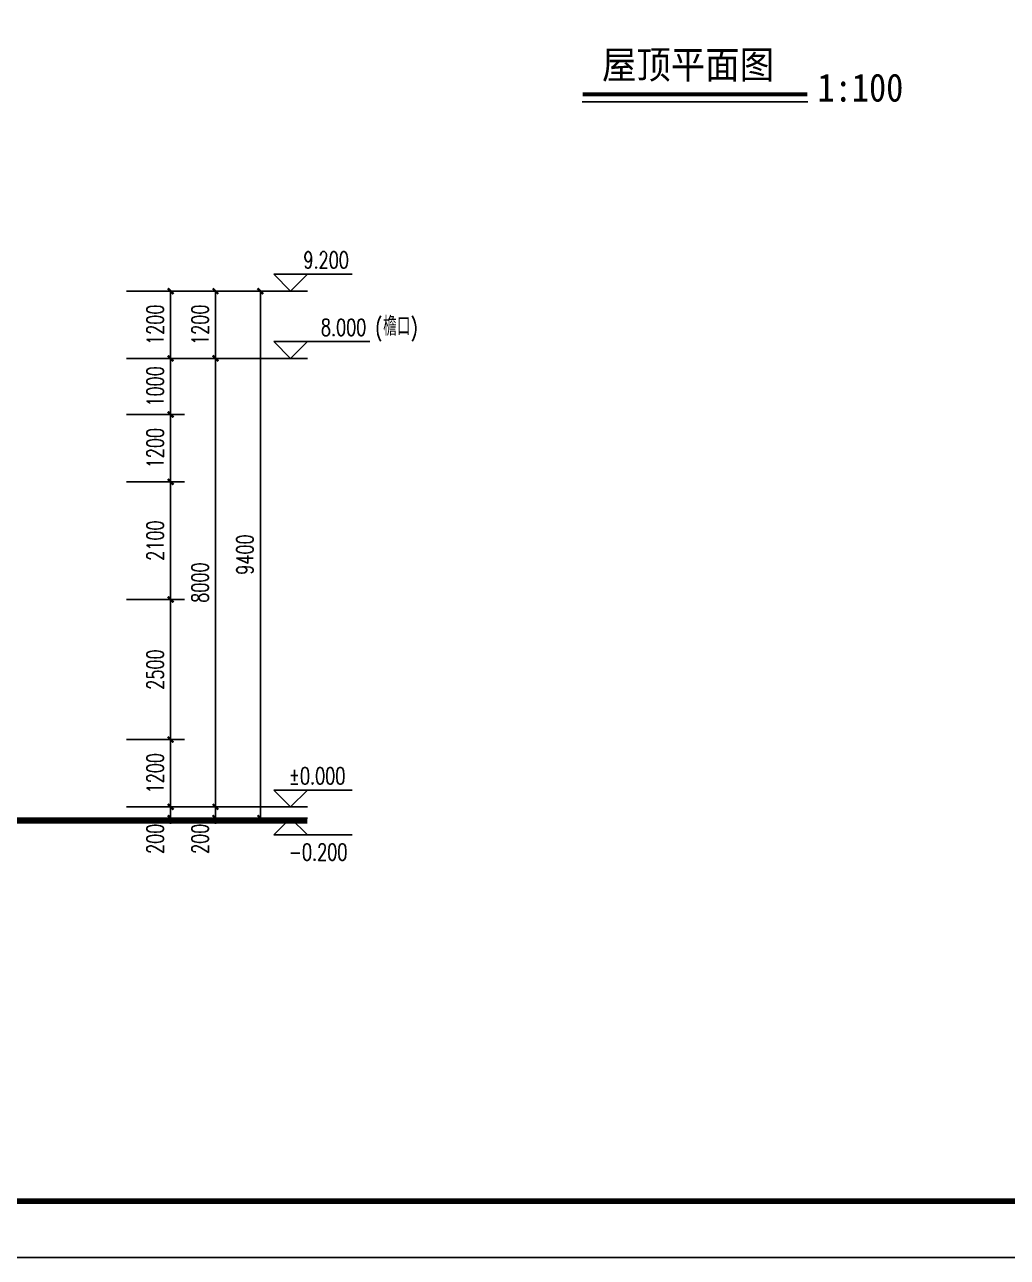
# Model space of a CAD drawing. Extents: x 4796190 to 4921527, y -485691 to -238224.
# Drawn here: x 4865350 to 4882873, y -422737 to -400749 of the extents above; entities that cross this region are included whole.
import ezdxf

# ---------------------------------------------------------------- set-up
doc = ezdxf.new("R2010")
doc.units = 0
doc.header["$LTSCALE"] = 1000
doc.header["$MEASUREMENT"] = 0
doc.layers.get('0').update_dxf_attribs({"linetype": 'CONTINUOUS'})
doc.layers.get('Defpoints').update_dxf_attribs({"linetype": 'CONTINUOUS'})
for name, color, linetype in [('DIM_ELEV', 3, 'CONTINUOUS'), ('PUB_DIM', 3, 'CONTINUOUS'), ('PUB_TEXT', 7, 'CONTINUOUS'), ('PUB_TITLE', 4, 'CONTINUOUS'), ('图名', 15, 'CONTINUOUS')]:
    doc.layers.add(name, color=color, linetype=linetype)
doc.styles.add('_TCH_DIM', font='SIMPLEX', dxfattribs={"bigfont": 'GBCBIG'})
doc.styles.add('_TCH_DIM_T3', font='SIMPLEX', dxfattribs={"width": 0.705882, "bigfont": 'GBCBIG'})
doc.styles.add('宋体', font='', dxfattribs={"width": 0.7})
doc.styles.get('宋体').set_extended_font_data('SimSun')
doc.dimstyles.new('_TCH_ARCH&&100', dxfattribs={"dimtxt": 297.5, "dimasz": 100, "dimexe": 250, "dimexo": 300, "dimgap": 126.25, "dimtad": 1, "dimdec": 0, "dimzin": 0, "dimdsep": 46, "dimtxsty": '_TCH_DIM_T3', "dimblk": 'ARCHTICK', "dimcen": 0.09, "dimclrt": 7, "dimazin": 2, "dimtfac": 1, "dimtdec": 0, "dimtix": 1, "dimtmove": 2, "dimatfit": 3, "dimfxl": 0, "dimtolj": 1, "dimtzin": 0, "dimarcsym": 0})

# ---------------------------------------------------------------- blocks, each defined once
blk = doc.blocks.new('_ArchTick')
at = {"color": 0, "linetype": 'ByBlock', "const_width": 0.4}
blk.add_lwpolyline([(-0.5, -0.5), (0.5, 0.5)], dxfattribs=at)
blk = doc.blocks.new('*D115')
at = {"layer": 'Defpoints', "color": 0}
for p in [(4866866, -405502), (4867953, -405502), (4866866, -406702)]:
    blk.add_point(p, dxfattribs=at)
at = {"layer": 'PUB_DIM', "color": 0, "lineweight": -2}
for p, q in [((4867166, -405502), (4868203, -405502)), ((4867953, -406702), (4867953, -405502)), ((4867166, -406702), (4868203, -406702))]:
    blk.add_line(p, q, dxfattribs=at)
at = {"layer": 'PUB_DIM', "color": 0, "lineweight": -2, "xscale": 100, "yscale": 100, "zscale": 100}
for p, rotation in [((4867953, -405502), 90), ((4867953, -406702), 270)]:
    blk.add_blockref('_ArchTick', p, dxfattribs=dict(at, rotation=rotation))
at = {"layer": 'PUB_DIM', "color": 7, "insert": (4867678, -406102), "char_height": 297.5, "attachment_point": 5, "rotation": 90, "style": '_TCH_DIM_T3'}
blk.add_mtext('\\A1;1200', dxfattribs=at)
blk = doc.blocks.new('*D116')
at = {"layer": 'Defpoints', "color": 0}
for p in [(4866866, -406702), (4867953, -406702), (4866866, -407702)]:
    blk.add_point(p, dxfattribs=at)
at = {"layer": 'PUB_DIM', "color": 0, "lineweight": -2}
for p, q in [((4867166, -406702), (4868203, -406702)), ((4867953, -407702), (4867953, -406702)), ((4867166, -407702), (4868203, -407702))]:
    blk.add_line(p, q, dxfattribs=at)
at = {"layer": 'PUB_DIM', "color": 0, "lineweight": -2, "xscale": 100, "yscale": 100, "zscale": 100}
for p, rotation in [((4867953, -406702), 90), ((4867953, -407702), 270)]:
    blk.add_blockref('_ArchTick', p, dxfattribs=dict(at, rotation=rotation))
at = {"layer": 'PUB_DIM', "color": 7, "insert": (4867678, -407202), "char_height": 297.5, "attachment_point": 5, "rotation": 90, "style": '_TCH_DIM_T3'}
blk.add_mtext('\\A1;1000', dxfattribs=at)
blk = doc.blocks.new('*D117')
at = {"layer": 'Defpoints', "color": 0}
for p in [(4866866, -407702), (4867953, -407702), (4866866, -408903)]:
    blk.add_point(p, dxfattribs=at)
at = {"layer": 'PUB_DIM', "color": 0, "lineweight": -2}
for p, q in [((4867166, -407702), (4868203, -407702)), ((4867953, -408903), (4867953, -407702)), ((4867166, -408903), (4868203, -408903))]:
    blk.add_line(p, q, dxfattribs=at)
at = {"layer": 'PUB_DIM', "color": 0, "lineweight": -2, "xscale": 100, "yscale": 100, "zscale": 100}
for p, rotation in [((4867953, -407702), 90), ((4867953, -408903), 270)]:
    blk.add_blockref('_ArchTick', p, dxfattribs=dict(at, rotation=rotation))
at = {"layer": 'PUB_DIM', "color": 7, "insert": (4867678, -408303), "char_height": 297.5, "attachment_point": 5, "rotation": 90, "style": '_TCH_DIM_T3'}
blk.add_mtext('\\A1;1200', dxfattribs=at)
blk = doc.blocks.new('*D118')
at = {"layer": 'Defpoints', "color": 0}
for p in [(4866866, -408903), (4867953, -408903), (4866866, -411003)]:
    blk.add_point(p, dxfattribs=at)
at = {"layer": 'PUB_DIM', "color": 0, "lineweight": -2}
for p, q in [((4867166, -408903), (4868203, -408903)), ((4867953, -411003), (4867953, -408903)), ((4867166, -411003), (4868203, -411003))]:
    blk.add_line(p, q, dxfattribs=at)
at = {"layer": 'PUB_DIM', "color": 0, "lineweight": -2, "xscale": 100, "yscale": 100, "zscale": 100}
for p, rotation in [((4867953, -408903), 90), ((4867953, -411003), 270)]:
    blk.add_blockref('_ArchTick', p, dxfattribs=dict(at, rotation=rotation))
at = {"layer": 'PUB_DIM', "color": 7, "insert": (4867678, -409953), "char_height": 297.5, "attachment_point": 5, "rotation": 90, "style": '_TCH_DIM_T3'}
blk.add_mtext('\\A1;2100', dxfattribs=at)
blk = doc.blocks.new('*D119')
at = {"layer": 'Defpoints', "color": 0}
for p in [(4866866, -411003), (4867953, -411003), (4866866, -413502)]:
    blk.add_point(p, dxfattribs=at)
at = {"layer": 'PUB_DIM', "color": 0, "lineweight": -2}
for p, q in [((4867166, -411003), (4868203, -411003)), ((4867953, -413502), (4867953, -411003)), ((4867166, -413502), (4868203, -413502))]:
    blk.add_line(p, q, dxfattribs=at)
at = {"layer": 'PUB_DIM', "color": 0, "lineweight": -2, "xscale": 100, "yscale": 100, "zscale": 100}
for p, rotation in [((4867953, -411003), 90), ((4867953, -413502), 270)]:
    blk.add_blockref('_ArchTick', p, dxfattribs=dict(at, rotation=rotation))
at = {"layer": 'PUB_DIM', "color": 7, "insert": (4867678, -412253), "char_height": 297.5, "attachment_point": 5, "rotation": 90, "style": '_TCH_DIM_T3'}
blk.add_mtext('\\A1;2500', dxfattribs=at)
blk = doc.blocks.new('*D120')
at = {"layer": 'Defpoints', "color": 0}
for p in [(4866866, -413502), (4867953, -413502), (4866866, -414702)]:
    blk.add_point(p, dxfattribs=at)
at = {"layer": 'PUB_DIM', "color": 0, "lineweight": -2}
for p, q in [((4867166, -413502), (4868203, -413502)), ((4867953, -414702), (4867953, -413502)), ((4867166, -414702), (4868203, -414702))]:
    blk.add_line(p, q, dxfattribs=at)
at = {"layer": 'PUB_DIM', "color": 0, "lineweight": -2, "xscale": 100, "yscale": 100, "zscale": 100}
for p, rotation in [((4867953, -413502), 90), ((4867953, -414702), 270)]:
    blk.add_blockref('_ArchTick', p, dxfattribs=dict(at, rotation=rotation))
at = {"layer": 'PUB_DIM', "color": 7, "insert": (4867678, -414102), "char_height": 297.5, "attachment_point": 5, "rotation": 90, "style": '_TCH_DIM_T3'}
blk.add_mtext('\\A1;1200', dxfattribs=at)
blk = doc.blocks.new('*D121')
at = {"layer": 'Defpoints', "color": 0}
for p in [(4866866, -414702), (4866866, -414902), (4867953, -414702)]:
    blk.add_point(p, dxfattribs=at)
at = {"layer": 'PUB_DIM', "color": 0, "lineweight": -2}
for p, q in [((4867953, -414702), (4867953, -414602)), ((4867166, -414702), (4868203, -414702)), ((4867166, -414902), (4868203, -414902)), ((4867953, -414902), (4867953, -414702)), ((4867953, -414902), (4867953, -415002))]:
    blk.add_line(p, q, dxfattribs=at)
at = {"layer": 'PUB_DIM', "color": 0, "lineweight": -2, "xscale": 100, "yscale": 100, "zscale": 100}
for p, rotation in [((4867953, -414702), 270), ((4867953, -414902), 90)]:
    blk.add_blockref('_ArchTick', p, dxfattribs=dict(at, rotation=rotation))
at = {"layer": 'PUB_DIM', "color": 7, "insert": (4867678, -415272), "char_height": 297.5, "attachment_point": 5, "rotation": 90, "style": '_TCH_DIM_T3'}
blk.add_mtext('\\A1;200', dxfattribs=at)
blk = doc.blocks.new('*D122')
at = {"layer": 'Defpoints', "color": 0}
for p in [(4867966, -405502), (4869553, -405502), (4867966, -414902)]:
    blk.add_point(p, dxfattribs=at)
at = {"layer": 'PUB_DIM', "color": 0, "lineweight": -2}
for p, q in [((4868266, -405502), (4869803, -405502)), ((4869553, -414902), (4869553, -405502)), ((4868266, -414902), (4869803, -414902))]:
    blk.add_line(p, q, dxfattribs=at)
at = {"layer": 'PUB_DIM', "color": 0, "lineweight": -2, "xscale": 100, "yscale": 100, "zscale": 100}
for p, rotation in [((4869553, -405502), 90), ((4869553, -414902), 270)]:
    blk.add_blockref('_ArchTick', p, dxfattribs=dict(at, rotation=rotation))
at = {"layer": 'PUB_DIM', "color": 7, "insert": (4869278, -410202), "char_height": 297.5, "attachment_point": 5, "rotation": 90, "style": '_TCH_DIM_T3'}
blk.add_mtext('\\A1;9400', dxfattribs=at)
blk = doc.blocks.new('*D123')
at = {"layer": 'Defpoints', "color": 0}
for p in [(4867966, -405502), (4868753, -405502), (4867966, -406702)]:
    blk.add_point(p, dxfattribs=at)
at = {"layer": 'PUB_DIM', "color": 0, "lineweight": -2}
for p, q in [((4868266, -405502), (4869003, -405502)), ((4868753, -406702), (4868753, -405502)), ((4868266, -406702), (4869003, -406702))]:
    blk.add_line(p, q, dxfattribs=at)
at = {"layer": 'PUB_DIM', "color": 0, "lineweight": -2, "xscale": 100, "yscale": 100, "zscale": 100}
for p, rotation in [((4868753, -405502), 90), ((4868753, -406702), 270)]:
    blk.add_blockref('_ArchTick', p, dxfattribs=dict(at, rotation=rotation))
at = {"layer": 'PUB_DIM', "color": 7, "insert": (4868478, -406102), "char_height": 297.5, "attachment_point": 5, "rotation": 90, "style": '_TCH_DIM_T3'}
blk.add_mtext('\\A1;1200', dxfattribs=at)
blk = doc.blocks.new('*D124')
at = {"layer": 'Defpoints', "color": 0}
for p in [(4867966, -406702), (4868753, -406702), (4867966, -414702)]:
    blk.add_point(p, dxfattribs=at)
at = {"layer": 'PUB_DIM', "color": 0, "lineweight": -2}
for p, q in [((4868266, -406702), (4869003, -406702)), ((4868753, -414702), (4868753, -406702)), ((4868266, -414702), (4869003, -414702))]:
    blk.add_line(p, q, dxfattribs=at)
at = {"layer": 'PUB_DIM', "color": 0, "lineweight": -2, "xscale": 100, "yscale": 100, "zscale": 100}
for p, rotation in [((4868753, -406702), 90), ((4868753, -414702), 270)]:
    blk.add_blockref('_ArchTick', p, dxfattribs=dict(at, rotation=rotation))
at = {"layer": 'PUB_DIM', "color": 7, "insert": (4868478, -410702), "char_height": 297.5, "attachment_point": 5, "rotation": 90, "style": '_TCH_DIM_T3'}
blk.add_mtext('\\A1;8000', dxfattribs=at)
blk = doc.blocks.new('*D125')
at = {"layer": 'Defpoints', "color": 0}
for p in [(4867966, -414702), (4867966, -414902), (4868753, -414702)]:
    blk.add_point(p, dxfattribs=at)
at = {"layer": 'PUB_DIM', "color": 0, "lineweight": -2}
for p, q in [((4868753, -414702), (4868753, -414602)), ((4868266, -414702), (4869003, -414702)), ((4868266, -414902), (4869003, -414902)), ((4868753, -414902), (4868753, -414702)), ((4868753, -414902), (4868753, -415002))]:
    blk.add_line(p, q, dxfattribs=at)
at = {"layer": 'PUB_DIM', "color": 0, "lineweight": -2, "xscale": 100, "yscale": 100, "zscale": 100}
for p, rotation in [((4868753, -414702), 270), ((4868753, -414902), 90)]:
    blk.add_blockref('_ArchTick', p, dxfattribs=dict(at, rotation=rotation))
at = {"layer": 'PUB_DIM', "color": 7, "insert": (4868478, -415272), "char_height": 297.5, "attachment_point": 5, "rotation": 90, "style": '_TCH_DIM_T3'}
blk.add_mtext('\\A1;200', dxfattribs=at)

msp = doc.modelspace()

# ---------------------------------------------------------------- linework, layer by layer
at = {"const_width": 100}
msp.add_lwpolyline([(4870392.1, -414952.5), (4864594.1, -414952.5), (4864594.1, -414752.5), (4858464.2, -414752.5)], dxfattribs=at)
msp.add_lwpolyline([(4870392.1, -414902.5), (4864644.1, -414902.5), (4864644.1, -414702.5), (4858464.2, -414702.5)])
at = {"layer": 'DIM_ELEV'}
for p, q in [((4870092.1, -405500), (4869792.1, -405200)), ((4869792.1, -405200), (4871191.1, -405200)), ((4870092.1, -405500), (4870392.1, -405200)), ((4869392.1, -405500), (4870392.1, -405500)), ((4870092.1, -406702.5), (4869792.1, -406402.5)), ((4869792.1, -406402.5), (4871503, -406402.5)), ((4870092.1, -406702.5), (4870392.1, -406402.5)), ((4869392.1, -406702.5), (4870392.1, -406702.5)), ((4870092.1, -414702.5), (4869792.1, -414402.5)), ((4869792.1, -414402.5), (4871191.1, -414402.5)), ((4870092.1, -414702.5), (4870392.1, -414402.5)), ((4868963.5, -414702.5), (4870392.1, -414702.5)), ((4869392.1, -414902.5), (4870392.1, -414902.5)), ((4870092.1, -414902.5), (4869792.1, -415202.5)), ((4870092.1, -414902.5), (4870392.1, -415202.5)), ((4869792.1, -415202.5), (4871191.1, -415202.5))]:
    msp.add_line(p, q, dxfattribs=at)
at = {"layer": 'PUB_DIM'}
for p, q in [((4867465.6, -405502), (4870392.1, -405502)), ((4867465.6, -406702.5), (4870392.1, -406702.5)), ((4867465.6, -414702.5), (4870392.1, -414702.5))]:
    msp.add_line(p, q, dxfattribs=at)
at = {"layer": 'PUB_TITLE', "color": 4}
msp.add_lwpolyline([(4821277.2, -422737.3), (4905377.2, -422737.3), (4905377.2, -363337.3), (4821277.2, -363337.3)], close=True, dxfattribs=at)
at = {"layer": 'PUB_TITLE', "color": 4, "const_width": 100}
msp.add_lwpolyline([(4823777.2, -421737.3), (4904377.2, -421737.3), (4904377.2, -364337.3), (4823777.2, -364337.3)], close=True, dxfattribs=at)
at = {"layer": '图名'}
msp.add_line((4875293.3, -402124.3), (4879318.1, -402124.3), dxfattribs=at)
at = {"layer": '图名', "const_width": 70, "elevation": 23999.8}
msp.add_lwpolyline([(4875303.2, -401991.1), (4879308.3, -401991.1)], dxfattribs=at)

# ---------------------------------------------------------------- texts
at = {"layer": 'PUB_TEXT', "style": '_TCH_DIM', "width": 0.705882}
for s, p in [('9.200', (4870321.1, -405095)), ('8.000', (4870633, -406297.5)), ('(', (4871603, -406297.5)), (')', (4872234.5, -406297.5)), ('%%P0.000', (4870061.1, -414297.5)), ('-0.200', (4870061.1, -415657.5))]:
    msp.add_text(s, height=297.5, dxfattribs=at).set_placement(p)
at = {"layer": 'PUB_TEXT', "style": '_TCH_DIM'}
msp.add_text('檐口', height=337.59, dxfattribs=at).set_placement((4871743, -406297.5))
at = {"layer": '图名', "style": '宋体', "width": 0.9}
for s, p in [('屋顶平面图', (4875644.7, -401712.5)), ('1:100', (4879488.2, -402121.2))]:
    msp.add_text(s, height=500, dxfattribs=at).set_placement(p)

# ---------------------------------------------------------------- dimensions: what is measured, and where the dimension line sits
at = {"layer": 'PUB_DIM'}
for p1, p2, distance, picture, middle in [((4866865.6271, -406702.4656), (4866865.6271, -405501.9718), -1087.7287, '*D115', (4867678.3558, -406102.2187)), ((4867965.6271, -414902.4656), (4867965.6271, -405501.9718), -1587.7287, '*D122', (4869278.3558, -410202.2187)), ((4867965.6271, -406702.4656), (4867965.6271, -405501.9718), -787.7287, '*D123', (4868478.3558, -406102.2187)), ((4866865.6, -407702.5), (4866865.6, -406702.5), -1087.7, '*D116', (4867678.4, -407202.5)), ((4867965.6, -414702.5), (4867965.6, -406702.5), -787.7, '*D124', (4868478.4, -410702.5)), ((4866865.6, -408902.6), (4866865.6, -407702.5), -1087.7, '*D117', (4867678.4, -408302.5)), ((4866865.6, -411002.6), (4866865.6, -408902.6), -1087.7, '*D118', (4867678.4, -409952.6)), ((4866865.6, -413502.5), (4866865.6, -411002.6), -1087.7, '*D119', (4867678.4, -412252.5)), ((4866865.6, -414702.5), (4866865.6, -413502.5), -1087.7, '*D120', (4867678.4, -414102.5))]:
    dim = msp.add_aligned_dim(p1=p1, p2=p2, distance=distance, dimstyle='_TCH_ARCH&&100', dxfattribs=at)
    dim.commit()
    dim.dimension.update_dxf_attribs({"geometry": picture, "text_midpoint": middle})
for base, p1, p2, picture, middle in [((4867953.4, -414702.5), (4866865.6, -414902.5), (4866865.6, -414702.5), '*D121', (4867678.4, -415272.5)), ((4868753.4, -414702.5), (4867965.6, -414902.5), (4867965.6, -414702.5), '*D125', (4868478.4, -415272.5))]:
    dim = msp.add_linear_dim(base=base, p1=p1, p2=p2, angle=90, dimstyle='_TCH_ARCH&&100', dxfattribs=at)
    dim.commit()
    dim.dimension.update_dxf_attribs({"geometry": picture, "text_midpoint": middle, "dimtype": 129})

doc.saveas('drawing.dxf')
